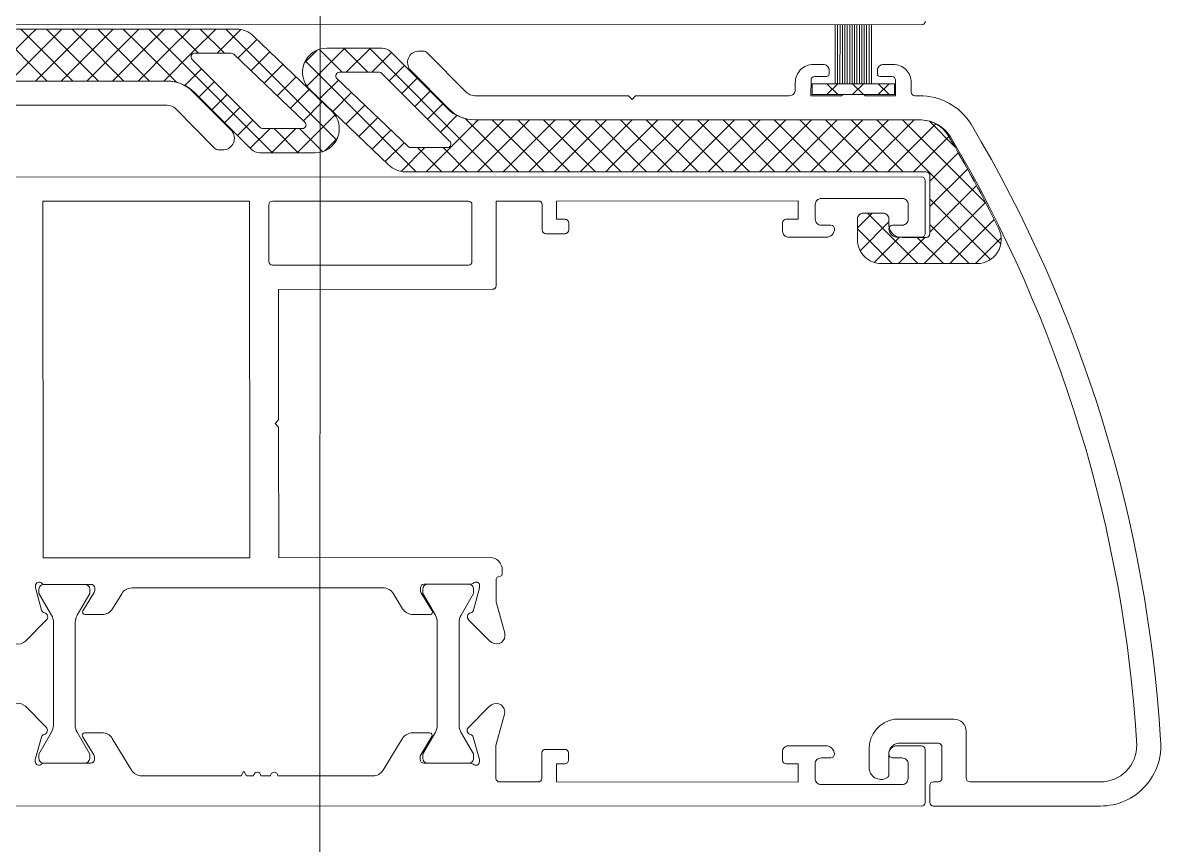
# Model space of a CAD drawing. Header units: centimetres. Extents: x 118932 to 154602, y -32682 to -23521.
# Drawn here: x 140044.54 to 140053.97, y -29468.64 to -29461.84 of the extents above; entities that cross this region are included whole.
import ezdxf

# ---------------------------------------------------------------- set-up
doc = ezdxf.new("R2010")
doc.units = ezdxf.units.CM
doc.header["$LTSCALE"] = 50
doc.header["$MEASUREMENT"] = 0
doc.layers.add('GEN_02_TF_Pencere', color=7, linetype='Continuous', lineweight=9, true_color=0x6093ac)
doc.layers.add('GEN_05_ML_Alçıpan_giydirme', color=7, linetype='Continuous', lineweight=18, true_color=0x7ebab5)

# ---------------------------------------------------------------- blocks, each defined once
blk = doc.blocks.new('P9_')
at = {"layer": 'GEN_02_TF_Pencere'}
for p, q in [((162728.8111, -20430.8, 0), (162728.8295, -20372.4771, 0)), ((162733.0783, -20411.2596, 0), (162733.0785, -20410.7719, 0)), ((162733.0983, -20411.2596, 0), (162733.0985, -20410.7719, 0)), ((162733.1183, -20411.2596, 0), (162733.1185, -20410.7719, 0)), ((162733.1383, -20411.2596, 0), (162733.1385, -20410.7719, 0)), ((162733.1583, -20411.2596, 0), (162733.1585, -20410.7719, 0)), ((162733.1783, -20411.2597, 0), (162733.1785, -20410.7719, 0)), ((162733.1983, -20411.2597, 0), (162733.1985, -20410.7719, 0)), ((162733.2183, -20411.2597, 0), (162733.2185, -20410.7719, 0)), ((162733.2383, -20411.2597, 0), (162733.2385, -20410.7719, 0)), ((162733.2583, -20411.2597, 0), (162733.2585, -20410.7719, 0)), ((162733.2783, -20411.2597, 0), (162733.2785, -20410.7719, 0)), ((162733.2983, -20411.2597, 0), (162733.2985, -20410.7719, 0)), ((162733.3183, -20411.2597, 0), (162733.3185, -20410.7719, 0)), ((162733.3383, -20411.2597, 0), (162733.3385, -20410.772, 0)), ((162733.3583, -20411.2597, 0), (162733.3585, -20410.772, 0)), ((162733.3783, -20411.2597, 0), (162733.3785, -20410.772, 0)), ((162733.5683, -20411.2598, 0), (162732.8883, -20411.2596, 0)), ((162732.8883, -20411.2596, 0), (162732.8883, -20411.3496, 0)), ((162733.1005, -20411.2596, 0), (162733.0104, -20411.3496, 0)), ((162733.1004, -20411.3496, 0), (162733.0105, -20411.2596, 0)), ((162733.3126, -20411.3497, 0), (162733.2226, -20411.2597, 0)), ((162733.3126, -20411.2597, 0), (162733.2226, -20411.3497, 0)), ((162733.5247, -20411.3498, 0), (162733.4347, -20411.2597, 0)), ((162733.5247, -20411.2598, 0), (162733.4347, -20411.3497, 0)), ((162733.5683, -20411.3498, 0), (162733.5683, -20411.2598, 0)), ((162733.5683, -20411.2598, 0), (162733.5683, -20411.2598, 0)), ((162732.889, -20411.3503, 0), (162732.8876, -20411.3489, 0)), ((162732.8883, -20411.3496, 0), (162733.5683, -20411.3498, 0)), ((162725.8534, -20412.0317, 0), (162733.7934, -20412.0296, 0)), ((162733.8234, -20412.0596, 0), (162733.8235, -20412.4996, 0)), ((162728.2334, -20412.231, 0), (162726.5234, -20412.2315, 0)), ((162726.5234, -20412.2315, 0), (162726.5242, -20415.1819, 0)), ((162728.2342, -20415.1815, 0), (162728.2334, -20412.231, 0)), ((162728.2334, -20412.231, 0), (162728.2334, -20412.231, 0)), ((162728.3934, -20412.261, 0), (162728.3935, -20412.7314, 0)), ((162730.0434, -20412.2306, 0), (162728.4234, -20412.231, 0)), ((162730.0735, -20412.731, 0), (162730.0734, -20412.2606, 0)), ((162730.6234, -20412.2304, 0), (162730.2734, -20412.2305, 0)), ((162730.2734, -20412.2305, 0), (162730.2736, -20412.9309, 0)), ((162730.6535, -20412.4704, 0), (162730.6534, -20412.2604, 0)), ((162732.7734, -20412.2299, 0), (162730.7734, -20412.2304, 0)), ((162730.7734, -20412.2304, 0), (162730.7734, -20412.3804, 0)), ((162732.7734, -20412.3799, 0), (162732.7734, -20412.2299, 0)), ((162732.9134, -20412.2598, 0), (162732.9134, -20412.3798, 0)), ((162733.6334, -20412.2097, 0), (162732.9634, -20412.2098, 0)), ((162733.6834, -20412.3796, 0), (162733.6834, -20412.2596, 0)), ((162730.7734, -20412.3804, 0), (162730.8434, -20412.3804, 0)), ((162730.8735, -20412.4104, 0), (162730.8735, -20412.4704, 0)), ((162732.6435, -20412.4799, 0), (162732.6435, -20412.4099, 0)), ((162732.6734, -20412.3799, 0), (162732.7734, -20412.3799, 0)), ((162732.9635, -20412.4298, 0), (162733.0435, -20412.4298, 0)), ((162733.5535, -20412.4297, 0), (162733.6335, -20412.4297, 0)), ((162730.8435, -20412.5004, 0), (162730.6835, -20412.5004, 0)), ((162733.0035, -20412.5298, 0), (162732.6935, -20412.5299, 0)), ((162733.7935, -20412.5296, 0), (162733.5935, -20412.5297, 0)), ((162728.4023, -20412.7526, 0), (162728.4023, -20412.7526, 0)), ((162728.4235, -20412.7614, 0), (162730.0435, -20412.761, 0)), ((162730.2436, -20412.9609, 0), (162728.4736, -20412.9614, 0)), ((162728.4736, -20412.9614, 0), (162728.4739, -20414.0414, 0)), ((162728.4739, -20414.0414, 0), (162728.4439, -20414.0714, 0)), ((162728.4439, -20414.0714, 0), (162728.4739, -20414.1014, 0)), ((162728.4739, -20414.1014, 0), (162728.4742, -20415.1814, 0)), ((162726.5242, -20415.1819, 0), (162728.2342, -20415.1815, 0)), ((162728.4742, -20415.1814, 0), (162730.2238, -20415.181, 0)), ((162730.2742, -20415.3597, 0), (162730.2743, -20415.5463, 0)), ((162730.309, -20415.335, 0), (162730.289, -20415.3404, 0)), ((162730.3238, -20415.2809, 0), (162730.3238, -20415.3157, 0)), ((162726.4617, -20415.4138, 0), (162726.4617, -20415.4319, 0)), ((162726.4617, -20415.4319, 0), (162726.5128, -20415.6161, 0)), ((162726.4907, -20415.4778, 0), (162726.4907, -20415.4418, 0)), ((162726.5307, -20415.4018, 0), (162726.8707, -20415.4019, 0)), ((162726.9217, -20415.4018, 0), (162726.5347, -20415.4019, 0)), ((162726.9107, -20415.4419, 0), (162726.9107, -20415.478, 0)), ((162726.9518, -20415.4534, 0), (162726.9517, -20415.4318, 0)), ((162728.4312, -20415.4314, 0), (162727.2605, -20415.4317, 0)), ((162729.338, -20415.4312, 0), (162728.4312, -20415.4314, 0)), ((162729.6467, -20415.4311, 0), (162729.6467, -20415.4527, 0)), ((162729.6667, -20415.4409, 0), (162729.6667, -20415.477, 0)), ((162730.0637, -20415.401, 0), (162729.6767, -20415.4011, 0)), ((162730.0467, -20415.401, 0), (162729.7067, -20415.4009, 0)), ((162730.0857, -20415.6152, 0), (162730.1367, -20415.431, 0)), ((162730.0867, -20415.4771, 0), (162730.0867, -20415.441, 0)), ((162730.1367, -20415.431, 0), (162730.1367, -20415.4128, 0)), ((162726.5946, -20415.6579, 0), (162726.4907, -20415.4778, 0)), ((162726.9107, -20415.478, 0), (162726.8067, -20415.6579, 0)), ((162726.8544, -20415.6214, 0), (162726.9474, -20415.469, 0)), ((162727.1751, -20415.4796, 0), (162727.0994, -20415.6039, 0)), ((162729.4992, -20415.6032, 0), (162729.4233, -20415.4791, 0)), ((162729.6511, -20415.4683, 0), (162729.7442, -20415.6207, 0)), ((162729.6667, -20415.477, 0), (162729.7705, -20415.657, 0)), ((162729.9827, -20415.6571, 0), (162730.0867, -20415.4771, 0)), ((162730.2743, -20415.5463, 0), (162730.3441, -20415.8071, 0)), ((162727.014, -20415.6518, 0), (162726.8715, -20415.6518, 0)), ((162729.7271, -20415.6511, 0), (162729.5846, -20415.6511, 0)), ((162726.5514, -20415.698, 0), (162726.3803, -20415.871, 0)), ((162726.6103, -20416.5657, 0), (162726.6106, -20415.7179, 0)), ((162726.7906, -20415.7179, 0), (162726.7903, -20416.5658, 0)), ((162726.7906, -20415.7179, 0), (162726.7906, -20415.7179, 0)), ((162729.7866, -20415.717, 0), (162729.7863, -20416.5649, 0)), ((162729.7866, -20415.717, 0), (162729.7866, -20415.717, 0)), ((162729.9663, -20416.5649, 0), (162729.9666, -20415.7171, 0)), ((162730.2184, -20415.87, 0), (162730.0472, -20415.6971, 0)), ((162726.3803, -20415.871, 0), (162726.3623, -20415.8835, 0)), ((162730.2364, -20415.8825, 0), (162730.2184, -20415.87, 0)), ((162726.3601, -20416.3984, 0), (162726.3781, -20416.411, 0)), ((162730.2162, -20416.4122, 0), (162730.2341, -20416.3996, 0)), ((162726.3781, -20416.411, 0), (162726.5491, -20416.5839, 0)), ((162730.045, -20416.585, 0), (162730.2162, -20416.4122, 0)), ((162730.3419, -20416.4751, 0), (162730.272, -20416.7359, 0)), ((162726.5106, -20416.6659, 0), (162726.4595, -20416.85, 0)), ((162726.4903, -20416.8057, 0), (162726.5943, -20416.6257, 0)), ((162726.8064, -20416.6258, 0), (162726.9103, -20416.8058, 0)), ((162726.9451, -20416.813, 0), (162726.8521, -20416.6606, 0)), ((162726.8692, -20416.6302, 0), (162727.0118, -20416.6302, 0)), ((162727.0971, -20416.6781, 0), (162727.2557, -20416.9381, 0)), ((162729.3382, -20416.9388, 0), (162729.4969, -20416.6789, 0)), ((162729.5823, -20416.631, 0), (162729.7249, -20416.6311, 0)), ((162729.7419, -20416.6615, 0), (162729.6489, -20416.8138, 0)), ((162729.7702, -20416.6249, 0), (162729.6663, -20416.8048, 0)), ((162730.0863, -20416.805, 0), (162729.9824, -20416.6249, 0)), ((162730.1345, -20416.8512, 0), (162730.0835, -20416.667, 0)), ((162730.272, -20416.7359, 0), (162730.2719, -20417.007, 0)), ((162730.682, -20416.7671, 0), (162730.842, -20416.7672, 0)), ((162732.692, -20416.7378, 0), (162733.002, -20416.7378, 0)), ((162733.592, -20416.738, 0), (162733.792, -20416.7381, 0)), ((162733.822, -20416.7681, 0), (162733.8219, -20417.2081, 0)), ((162726.4595, -20416.85, 0), (162726.4595, -20416.8682, 0)), ((162726.4903, -20416.8418, 0), (162726.4903, -20416.8057, 0)), ((162726.5325, -20416.8801, 0), (162726.9195, -20416.8802, 0)), ((162726.9103, -20416.8058, 0), (162726.9103, -20416.8419, 0)), ((162726.9495, -20416.8502, 0), (162726.9495, -20416.8286, 0)), ((162729.6445, -20416.8295, 0), (162729.6445, -20416.851, 0)), ((162729.6663, -20416.8048, 0), (162729.6662, -20416.8409, 0)), ((162730.0862, -20416.841, 0), (162730.0863, -20416.805, 0)), ((162730.1345, -20416.8694, 0), (162730.1345, -20416.8512, 0)), ((162730.6519, -20417.0071, 0), (162730.652, -20416.7971, 0)), ((162730.872, -20416.7972, 0), (162730.872, -20416.8572, 0)), ((162732.642, -20416.8577, 0), (162732.642, -20416.7877, 0)), ((162733.042, -20416.8379, 0), (162732.962, -20416.8378, 0)), ((162733.632, -20416.838, 0), (162733.552, -20416.838, 0)), ((162726.8702, -20416.8819, 0), (162726.5302, -20416.8818, 0)), ((162728.165, -20416.9863, 0), (162728.1869, -20416.9483, 0)), ((162728.1869, -20416.9483, 0), (162728.2089, -20416.9863, 0)), ((162729.6745, -20416.881, 0), (162730.0614, -20416.8812, 0)), ((162729.7062, -20416.8809, 0), (162730.0462, -20416.881, 0)), ((162730.772, -20416.8871, 0), (162730.7719, -20417.0371, 0)), ((162730.842, -20416.8872, 0), (162730.772, -20416.8871, 0)), ((162732.772, -20416.8878, 0), (162732.672, -20416.8877, 0)), ((162732.7719, -20417.0378, 0), (162732.772, -20416.8878, 0)), ((162732.912, -20416.8878, 0), (162732.9119, -20417.0078, 0)), ((162733.6819, -20417.0081, 0), (162733.682, -20416.8881, 0)), ((162727.3411, -20416.9861, 0), (162728.165, -20416.9863, 0)), ((162728.2089, -20416.9863, 0), (162728.2669, -20416.9864, 0)), ((162728.3269, -20416.9864, 0), (162728.4069, -20416.9864, 0)), ((162728.4669, -20416.9864, 0), (162729.2528, -20416.9867, 0)), ((162730.3019, -20417.037, 0), (162730.6219, -20417.0371, 0)), ((162730.7719, -20417.0371, 0), (162732.7719, -20417.0378, 0)), ((162732.9619, -20417.0578, 0), (162733.6319, -20417.058, 0)), ((162733.7919, -20417.2381, 0), (162723.8519, -20417.235, 0)), ((162733.7919, -20417.2381, 0), (162733.7919, -20417.2381, 0))]:
    blk.add_line(p, q, dxfattribs=at)
at = {"layer": 'GEN_02_TF_Pencere', "extrusion": (0, 0, -1)}
for p, q in [((162728.1239, -20410.808, 0), (162723.815, -20410.8066, 0)), ((162723.8542, -20410.769, 0), (162733.7942, -20410.7721, 0)), ((162726.5578, -20411.2375, 0), (162726.146, -20410.8254, 0)), ((162726.3822, -20410.8496, 0), (162726.3401, -20410.8074, 0)), ((162726.4217, -20410.8536, 0), (162726.4678, -20410.8075, 0)), ((162726.6184, -20410.8737, 0), (162726.5523, -20410.8075, 0)), ((162726.6142, -20410.8733, 0), (162726.68, -20410.8075, 0)), ((162726.8547, -20410.8979, 0), (162726.7644, -20410.8076, 0)), ((162726.8067, -20410.893, 0), (162726.8921, -20410.8076, 0)), ((162727.0909, -20410.9221, 0), (162726.9765, -20410.8076, 0)), ((162726.9991, -20410.9127, 0), (162727.1042, -20410.8077, 0)), ((162727.3271, -20410.9462, 0), (162727.1886, -20410.8077, 0)), ((162727.1916, -20410.9324, 0), (162727.3163, -20410.8077, 0)), ((162727.3841, -20410.9521, 0), (162727.5285, -20410.8078, 0)), ((162727.5633, -20410.9704, 0), (162727.4008, -20410.8078, 0)), ((162727.5766, -20410.9718, 0), (162727.7406, -20410.8079, 0)), ((162727.7995, -20410.9946, 0), (162727.6129, -20410.8078, 0)), ((162727.7691, -20410.9915, 0), (162727.9527, -20410.8079, 0)), ((162728.025, -20411.008, 0), (162727.825, -20410.8079, 0)), ((162727.9648, -20411.008, 0), (162728.1613, -20410.8116, 0)), ((162728.953, -20411.7244, 0), (162728.0372, -20410.808, 0)), ((162728.1239, -20410.808, 0), (162728.1239, -20410.808, 0)), ((162726.0377, -20411.2373, 0), (162726.4217, -20410.8536, 0)), ((162726.2499, -20411.2374, 0), (162726.6142, -20410.8733, 0)), ((162726.7699, -20411.2375, 0), (162726.3822, -20410.8496, 0)), ((162726.462, -20411.2374, 0), (162726.8067, -20410.893, 0)), ((162726.9821, -20411.2376, 0), (162726.6184, -20410.8737, 0)), ((162726.6741, -20411.2375, 0), (162726.9991, -20410.9127, 0)), ((162727.1942, -20411.2377, 0), (162726.8547, -20410.8979, 0)), ((162726.8863, -20411.2376, 0), (162727.1916, -20410.9324, 0)), ((162727.4063, -20411.2377, 0), (162727.0909, -20410.9221, 0)), ((162728.1361, -20411.0488, 0), (162728.2925, -20410.8926, 0)), ((162728.9142, -20411.4864, 0), (162728.2653, -20410.8666, 0)), ((162727.0984, -20411.2376, 0), (162727.3841, -20410.9521, 0)), ((162727.3105, -20411.2377, 0), (162727.5766, -20410.9718, 0)), ((162727.6278, -20411.2471, 0), (162727.3271, -20410.9462, 0)), ((162727.5227, -20411.2378, 0), (162727.7691, -20410.9915, 0)), ((162728.4233, -20411.8309, 0), (162727.5633, -20410.9704, 0)), ((162727.7786, -20411.0079, 0), (162728.0814, -20411.008, 0)), ((162727.7786, -20411.0079, 0), (162727.7786, -20411.0079, 0)), ((162727.8128, -20411.0079, 0), (162727.7995, -20410.9946, 0)), ((162728.102, -20411.0162, 0), (162728.6911, -20411.5792, 0)), ((162728.2446, -20411.1525, 0), (162728.401, -20410.9962, 0)), ((162728.7926, -20410.9816, 0), (162728.6878, -20411.0863, 0)), ((162729.021, -20410.9654, 0), (162728.7071, -20411.2792, 0)), ((162728.8099, -20410.9751, 0), (162729.0001, -20411.1654, 0)), ((162729.3299, -20410.9655, 0), (162728.8716, -20410.9654, 0)), ((162729.0122, -20410.9654, 0), (162729.2122, -20411.1655, 0)), ((162729.2331, -20410.9655, 0), (162729.0331, -20411.1654, 0)), ((162729.2244, -20410.9655, 0), (162730.0843, -20411.826, 0)), ((162729.4083, -20411.0025, 0), (162729.2452, -20411.1655, 0)), ((162729.8703, -20411.4648, 0), (162729.4006, -20410.9948, 0)), ((162729.6261, -20410.9898, 0), (162729.6685, -20410.9898, 0)), ((162729.7039, -20411.0044, 0), (162730.0258, -20411.3293, 0)), ((162728.32, -20411.6221, 0), (162727.7574, -20411.0591, 0)), ((162728.3531, -20411.2561, 0), (162728.5095, -20411.0998, 0)), ((162728.6947, -20411.0721, 0), (162729.6105, -20411.9884, 0)), ((162729.5143, -20411.1086, 0), (162729.388, -20411.2348, 0)), ((162732.8984, -20411.0995, 0), (162732.9784, -20411.0995, 0)), ((162733.4784, -20411.0997, 0), (162733.5584, -20411.0997, 0)), ((162727.6987, -20411.2739, 0), (162727.8355, -20411.1372, 0)), ((162728.4615, -20411.3598, 0), (162728.618, -20411.2035, 0)), ((162729.5456, -20411.7802, 0), (162728.9565, -20411.2172, 0)), ((162728.9772, -20411.1654, 0), (162729.3064, -20411.1655, 0)), ((162729.3276, -20411.1743, 0), (162729.8903, -20411.7373, 0)), ((162729.6204, -20411.2147, 0), (162729.4941, -20411.3409, 0)), ((162729.8843, -20411.4707, 0), (162729.5624, -20411.1458, 0)), ((162733.0084, -20411.1995, 0), (162732.9084, -20411.1995, 0)), ((162733.0284, -20411.1495, 0), (162733.0284, -20411.1795, 0)), ((162733.4284, -20411.1797, 0), (162733.4284, -20411.1497, 0)), ((162733.5484, -20411.1997, 0), (162733.4484, -20411.1997, 0)), ((162723.8553, -20411.2366, 0), (162727.5512, -20411.2378, 0)), ((162723.8555, -20411.2366, 0), (162727.5511, -20411.2378, 0)), ((162727.8152, -20411.3695, 0), (162727.9415, -20411.2433, 0)), ((162728.57, -20411.4635, 0), (162728.7265, -20411.3071, 0)), ((162728.7334, -20411.31, 0), (162729.3824, -20411.9298, 0)), ((162728.9692, -20411.2293, 0), (162728.8127, -20411.3857, 0)), ((162732.7483, -20411.3095, 0), (162732.7484, -20411.2495, 0)), ((162732.8784, -20411.2295, 0), (162732.8783, -20411.3595, 0)), ((162733.5783, -20411.3597, 0), (162733.5784, -20411.2297, 0)), ((162733.7083, -20411.2498, 0), (162733.7083, -20411.3298, 0)), ((162727.7633, -20411.3257, 0), (162728.0852, -20411.6506, 0)), ((162727.7773, -20411.3316, 0), (162728.247, -20411.8016, 0)), ((162727.9213, -20411.4756, 0), (162728.0475, -20411.3494, 0)), ((162728.6785, -20411.5671, 0), (162728.835, -20411.4107, 0)), ((162729.0776, -20411.3329, 0), (162728.9212, -20411.4893, 0)), ((162729.7264, -20411.3208, 0), (162729.6001, -20411.447, 0)), ((162730.0965, -20411.3586, 0), (162731.3674, -20411.359, 0)), ((162731.3674, -20411.359, 0), (162731.3974, -20411.3891, 0)), ((162731.3974, -20411.3891, 0), (162731.4274, -20411.3591, 0)), ((162731.4274, -20411.3591, 0), (162732.6983, -20411.3595, 0)), ((162732.8783, -20411.3595, 0), (162733.131, -20411.3596, 0)), ((162733.1483, -20411.3496, 0), (162733.3083, -20411.3497, 0)), ((162733.3256, -20411.3597, 0), (162733.5783, -20411.3597, 0)), ((162733.7383, -20411.3598, 0), (162733.7727, -20411.3598, 0)), ((162727.5512, -20411.4378, 0), (162726.2802, -20411.4374, 0)), ((162727.9438, -20411.792, 0), (162727.6219, -20411.4671, 0)), ((162728.0273, -20411.5817, 0), (162728.1536, -20411.4555, 0)), ((162729.1861, -20411.4366, 0), (162729.0297, -20411.593, 0)), ((162729.8324, -20411.4269, 0), (162729.7062, -20411.5531, 0)), ((162728.1333, -20411.6878, 0), (162728.2596, -20411.5616, 0)), ((162728.6267, -20411.831, 0), (162728.9406, -20411.5173, 0)), ((162729.2946, -20411.5403, 0), (162729.1382, -20411.6966, 0)), ((162729.949, -20411.5225, 0), (162729.8122, -20411.6592, 0)), ((162730.125, -20411.5587, 0), (162729.8785, -20411.8049, 0)), ((162730.0198, -20411.5493, 0), (162730.3205, -20411.8502, 0)), ((162730.3371, -20411.5587, 0), (162730.071, -20411.8246, 0)), ((162733.7923, -20411.5598, 0), (162730.0964, -20411.5586, 0)), ((162733.7922, -20411.5598, 0), (162730.0966, -20411.5586, 0)), ((162730.2413, -20411.5587, 0), (162730.5568, -20411.8743, 0)), ((162730.5493, -20411.5588, 0), (162730.2635, -20411.8443, 0)), ((162730.4534, -20411.5588, 0), (162730.793, -20411.8985, 0)), ((162730.7614, -20411.5589, 0), (162730.456, -20411.864, 0)), ((162730.9735, -20411.5589, 0), (162730.6485, -20411.8837, 0)), ((162730.6656, -20411.5588, 0), (162731.0292, -20411.9227, 0)), ((162731.1857, -20411.559, 0), (162730.841, -20411.9034, 0)), ((162730.8777, -20411.5589, 0), (162731.2654, -20411.9469, 0)), ((162731.3978, -20411.5591, 0), (162731.0335, -20411.9231, 0)), ((162731.0898, -20411.559, 0), (162731.5017, -20411.971, 0)), ((162731.6099, -20411.5591, 0), (162731.226, -20411.9428, 0)), ((162731.302, -20411.559, 0), (162731.7318, -20411.9891, 0)), ((162731.8221, -20411.5592, 0), (162731.4185, -20411.9625, 0)), ((162731.5141, -20411.5591, 0), (162731.9439, -20411.9892, 0)), ((162732.0342, -20411.5593, 0), (162731.611, -20411.9822, 0)), ((162731.7262, -20411.5592, 0), (162732.1561, -20411.9892, 0)), ((162732.2463, -20411.5593, 0), (162731.8162, -20411.9891, 0)), ((162731.9384, -20411.5592, 0), (162732.3682, -20411.9893, 0)), ((162732.4584, -20411.5594, 0), (162732.0284, -20411.9892, 0)), ((162732.1505, -20411.5593, 0), (162732.5803, -20411.9894, 0)), ((162732.6706, -20411.5595, 0), (162732.2405, -20411.9893, 0)), ((162732.3626, -20411.5594, 0), (162732.7925, -20411.9894, 0)), ((162732.8827, -20411.5595, 0), (162732.4526, -20411.9893, 0)), ((162732.5748, -20411.5594, 0), (162733.0046, -20411.9895, 0)), ((162733.0948, -20411.5596, 0), (162732.6648, -20411.9894, 0)), ((162732.7869, -20411.5595, 0), (162733.2167, -20411.9896, 0)), ((162733.307, -20411.5597, 0), (162732.8769, -20411.9895, 0)), ((162732.999, -20411.5596, 0), (162733.4289, -20411.9896, 0)), ((162733.5191, -20411.5597, 0), (162733.089, -20411.9895, 0)), ((162733.2112, -20411.5596, 0), (162733.641, -20411.9897, 0)), ((162733.7312, -20411.5598, 0), (162733.3012, -20411.9896, 0)), ((162733.4233, -20411.5597, 0), (162734.4487, -20412.5857, 0)), ((162733.9115, -20411.5917, 0), (162733.5133, -20411.9897, 0)), ((162733.6354, -20411.5598, 0), (162734.3269, -20412.2517, 0)), ((162733.8577, -20411.5699, 0), (162734.0689, -20411.7813, 0)), ((162734.2025, -20411.5946, 0), (162734.2025, -20411.5946, 0)), ((162728.2394, -20411.7939, 0), (162728.4025, -20411.6309, 0)), ((162728.6705, -20411.631, 0), (162728.3413, -20411.6309, 0)), ((162728.4145, -20411.8309, 0), (162728.6146, -20411.631, 0)), ((162728.6354, -20411.831, 0), (162728.4355, -20411.6309, 0)), ((162728.8378, -20411.8213, 0), (162728.6476, -20411.631, 0)), ((162729.4031, -20411.6439, 0), (162729.2467, -20411.8002, 0)), ((162728.8551, -20411.8148, 0), (162728.9598, -20411.7101, 0)), ((162729.5115, -20411.7476, 0), (162729.3552, -20411.9038, 0)), ((162729.6828, -20411.7885, 0), (162729.4863, -20411.9849, 0)), ((162729.869, -20411.7885, 0), (162729.5663, -20411.7884, 0)), ((162729.6227, -20411.7884, 0), (162729.8226, -20411.9885, 0)), ((162729.8348, -20411.7885, 0), (162729.8481, -20411.8018, 0)), ((162729.869, -20411.7885, 0), (162729.869, -20411.7885, 0)), ((162734.0191, -20411.6963, 0), (162733.7254, -20411.9897, 0)), ((162728.0216, -20411.8067, 0), (162727.9791, -20411.8066, 0)), ((162728.3177, -20411.8309, 0), (162728.776, -20411.831, 0)), ((162729.8785, -20411.8049, 0), (162729.6949, -20411.9885, 0)), ((162729.8481, -20411.8018, 0), (162730.0347, -20411.9886, 0)), ((162730.071, -20411.8246, 0), (162729.907, -20411.9885, 0)), ((162730.0843, -20411.826, 0), (162730.2469, -20411.9886, 0)), ((162730.2635, -20411.8443, 0), (162730.1192, -20411.9886, 0)), ((162730.3205, -20411.8502, 0), (162730.459, -20411.9887, 0)), ((162730.456, -20411.864, 0), (162730.3313, -20411.9887, 0)), ((162730.6485, -20411.8837, 0), (162730.5434, -20411.9887, 0)), ((162730.5568, -20411.8743, 0), (162730.6711, -20411.9888, 0)), ((162734.0972, -20411.8303, 0), (162733.8626, -20412.0647, 0)), ((162730.841, -20411.9034, 0), (162730.7556, -20411.9888, 0)), ((162730.793, -20411.8985, 0), (162730.8833, -20411.9888, 0)), ((162731.0335, -20411.9231, 0), (162730.9677, -20411.9889, 0)), ((162731.0292, -20411.9227, 0), (162731.0954, -20411.9889, 0)), ((162731.226, -20411.9428, 0), (162731.1798, -20411.9889, 0)), ((162731.2654, -20411.9469, 0), (162731.3075, -20411.989, 0)), ((162731.4185, -20411.9625, 0), (162731.392, -20411.989, 0)), ((162731.5017, -20411.971, 0), (162731.5197, -20411.989, 0)), ((162734.1737, -20411.9659, 0), (162733.8625, -20412.2768, 0)), ((162729.5238, -20411.9884, 0), (162733.8326, -20411.9898, 0)), ((162729.5238, -20411.9884, 0), (162729.5238, -20411.9884, 0)), ((162731.611, -20411.9822, 0), (162731.6041, -20411.9891, 0)), ((162733.8626, -20412.0198, 0), (162733.8625, -20412.4998, 0)), ((162734.2486, -20412.1031, 0), (162733.8625, -20412.489, 0)), ((162734.3219, -20412.2419, 0), (162733.8158, -20412.7476, 0)), ((162733.8626, -20412.2114, 0), (162734.3643, -20412.7135, 0)), ((162733.3853, -20412.3296, 0), (162733.2625, -20412.4524, 0)), ((162733.4737, -20412.3297, 0), (162733.3125, -20412.3296, 0)), ((162733.3445, -20412.3296, 0), (162733.7622, -20412.7476, 0)), ((162733.2625, -20412.3796, 0), (162733.2625, -20412.5475, 0)), ((162733.5237, -20412.4034, 0), (162733.2857, -20412.6412, 0)), ((162733.5237, -20412.4397, 0), (162733.5237, -20412.3797, 0)), ((162733.8625, -20412.4236, 0), (162734.1865, -20412.7478, 0)), ((162734.3935, -20412.3824, 0), (162734.028, -20412.7477, 0)), ((162733.2625, -20412.4598, 0), (162733.5501, -20412.7476, 0)), ((162733.6094, -20412.5298, 0), (162733.4012, -20412.7379, 0)), ((162733.8202, -20412.5312, 0), (162733.6037, -20412.7476, 0)), ((162733.8325, -20412.5312, 0), (162733.6325, -20412.5311, 0)), ((162733.758, -20412.5312, 0), (162733.9743, -20412.7477, 0)), ((162734.4519, -20412.5361, 0), (162734.2401, -20412.7478, 0)), ((162733.4624, -20412.7475, 0), (162734.2522, -20412.7478, 0)), ((162733.569, -20416.5168, 0), (162734.0623, -20416.517, 0)), ((162734.1622, -20416.617, 0), (162734.1621, -20417.0061, 0)), ((162733.3585, -20416.9158, 0), (162733.3585, -20416.7665, 0)), ((162733.9322, -20416.7169, 0), (162733.5972, -20416.7168, 0)), ((162733.9621, -20417.006, 0), (162733.9622, -20416.7469, 0)), ((162733.5222, -20416.8059, 0), (162733.5221, -20416.9773, 0)), ((162733.862, -20417.206, 0), (162733.8621, -20417.066, 0)), ((162733.8921, -20417.036, 0), (162733.9321, -20417.036, 0)), ((162734.1921, -20417.0361, 0), (162735.273, -20417.0364, 0)), ((162735.2729, -20417.2364, 0), (162733.892, -20417.236, 0))]:
    blk.add_line(p, q, dxfattribs=at)
for centre, radius, start, end in [((-162733.7942, -20410.7421, 0), 0.03, 180.01809, 270.01817), ((-162728.1238, -20411.008, 0), 0.2, 90.0174, 135.02018), ((-162727.7786, -20411.0379, 0), 0.03, 315.01708, 90.01809), ((-162728.0814, -20411.038, 0), 0.03, 90.01808, 133.50323), ((-162728.8715, -20411.1654, 0), 0.2, 313.68242, 90.01815), ((-162729.3299, -20411.0655, 0), 0.1, 90.01809, 135.01713), ((-162729.6355, -20411.0846, 0), 0.0953, 320.06431, 84.34235), ((-162729.6685, -20411.0398, 0), 0.05, 90.01824, 135.01816), ((-162732.8984, -20411.2495, 0), 0.15, 0.01808, 90.01817), ((-162732.9784, -20411.1495, 0), 0.05, 90.01808, 180.01817), ((-162733.4784, -20411.1497, 0), 0.05, 0.01808, 90.01817), ((-162733.5583, -20411.2497, 0), 0.15, 90.01808, 180.01817), ((-162728.9772, -20411.1954, 0), 0.03, 313.5031, 90.01811), ((-162729.3064, -20411.1955, 0), 0.03, 90.01808, 135.01712), ((-162732.9084, -20411.2295, 0), 0.03, 0.01808, 90.01817), ((-162733.0084, -20411.1795, 0), 0.02, 180.01808, 270.01817), ((-162733.4484, -20411.1797, 0), 0.02, 270.01808, 0.01817), ((-162733.5484, -20411.2297, 0), 0.03, 90.01809, 180.01817), ((-162727.551, -20411.5578, 0), 0.32, 90.01814, 135.01806), ((-162727.5511, -20411.5378, 0), 0.3, 90.01817, 135.01809), ((-162732.6983, -20411.3095, 0), 0.05, 180.01808, 270.01817), ((-162730.0965, -20411.2586, 0), 0.1, 270.01815, 315.01807), ((-162733.1483, -20411.3696, 0), 0.02, 30.01813, 90.01809), ((-162733.3083, -20411.3697, 0), 0.02, 90.01816, 150.01812), ((-162733.7383, -20411.3298, 0), 0.03, 270.01809, 0.01817), ((-162733.7837, -20411.8505, 0), 0.4908, 88.71972, 148.57254), ((-162727.5511, -20411.5378, 0), 0.1, 90.01815, 135.01807), ((-162728.7761, -20411.631, 0), 0.2, 133.68242, 270.01815), ((-162730.0967, -20411.2386, 0), 0.32, 270.01814, 315.01806), ((-162730.0965, -20411.2586, 0), 0.3, 270.01817, 315.01809), ((-162728.6705, -20411.601, 0), 0.03, 133.5031, 270.01811), ((-162733.7838, -20411.8305, 0), 0.2708, 91.76601, 148.31654), ((-162733.7837, -20411.8505, 0), 0.2908, 91.70487, 148.3515), ((-162724.4428, -20417.3877, 0), 11.3496, 149.30775, 176.4678), ((-162728.0122, -20411.7118, 0), 0.0953, 140.06431, 264.34235), ((-162728.3413, -20411.6009, 0), 0.03, 270.01808, 315.01712), ((-162724.4432, -20417.3676, 0), 11.1293, 149.316, 153.83239), ((-162729.5663, -20411.7584, 0), 0.03, 270.01808, 313.50323), ((-162729.869, -20411.7585, 0), 0.03, 135.01708, 270.01809), ((-162724.4428, -20417.3877, 0), 11.1496, 149.31519, 176.62957), ((-162727.9791, -20411.7566, 0), 0.05, 270.01824, 315.01816), ((-162728.3178, -20411.7309, 0), 0.1, 270.01809, 315.01713), ((-162729.5238, -20411.7884, 0), 0.2, 270.0174, 315.02018), ((-162733.8326, -20412.0198, 0), 0.03, 90.01808, 180.01817), ((-162733.3125, -20412.3796, 0), 0.05, 0.01808, 90.01817), ((-162733.4737, -20412.3797, 0), 0.05, 90.01808, 180.01817), ((-162733.6268, -20412.4274, 0), 0.1039, 266.89239, 353.22422), ((-162733.8312, -20412.5, 0), 0.0312, 179.64441, 267.74483), ((-162734.2523, -20412.5478, 0), 0.2, 153.83236, 270.0181), ((-162733.4625, -20412.5475, 0), 0.2, 270.01808, 0.01817), ((-162733.6129, -20416.7673, 0), 0.2543, 0.17631, 80.05906), ((-162734.0622, -20416.617, 0), 0.1, 90.01808, 180.01817), ((-162735.2731, -20416.7364, 0), 0.5, 174.49686, 270.01811), ((-162733.6128, -20416.8061, 0), 0.0907, 0.17633, 80.05908), ((-162733.9322, -20416.7469, 0), 0.03, 90.01808, 180.01817), ((-162735.2731, -20416.7364, 0), 0.3, 179.1969, 270.01815), ((-162733.4585, -20416.9159, 0), 0.1, 241.28322, 0.04381), ((-162733.4921, -20416.9772, 0), 0.03, 180.01798, 241.30879), ((-162733.8921, -20417.066, 0), 0.03, 0.01808, 90.01817), ((-162733.9321, -20417.006, 0), 0.03, 180.01809, 270.01817), ((-162734.1921, -20417.0061, 0), 0.03, 270.01808, 0.01817), ((-162733.892, -20417.206, 0), 0.03, 270.01809, 0.01817)]:
    blk.add_arc(centre, radius, start, end, dxfattribs=at)
at = {"layer": 'GEN_02_TF_Pencere'}
for centre, radius, start, end in [((162733.7934, -20412.0596, 0), 0.03, 45.0148, 90.01472), ((162733.7934, -20412.0596, 0), 0.03, 0.01492, 45.01484), ((162728.4234, -20412.261, 0), 0.03, 90.01478, 180.01486), ((162730.0434, -20412.2606, 0), 0.03, 0.01468, 90.01477), ((162730.6234, -20412.2604, 0), 0.03, 0.01468, 90.01477), ((162732.9634, -20412.2598, 0), 0.05, 90.01472, 180.0148), ((162733.6334, -20412.2597, 0), 0.05, 0.01472, 90.0148), ((162730.8435, -20412.4104, 0), 0.03, 0.01468, 90.01477), ((162732.6735, -20412.4099, 0), 0.03, 90.01468, 180.01477), ((162732.9634, -20412.3798, 0), 0.05, 180.01472, 270.0148), ((162733.0435, -20412.4598, 0), 0.03, 0.01478, 90.01486), ((162733.5535, -20412.4597, 0), 0.03, 90.01478, 180.01486), ((162733.6334, -20412.3797, 0), 0.05, 270.01472, 0.0148), ((162730.6835, -20412.4704, 0), 0.03, 180.01478, 270.01486), ((162730.8435, -20412.4704, 0), 0.03, 270.01478, 0.01486), ((162732.6935, -20412.4799, 0), 0.05, 180.01472, 270.0148), ((162733.0035, -20412.4598, 0), 0.07, 270.01473, 0.01482), ((162733.5935, -20412.4597, 0), 0.07, 180.01469, 270.01478), ((162733.7935, -20412.4996, 0), 0.03, 270.01477, 0.01486), ((162728.4235, -20412.7314, 0), 0.03, 180.01469, 225.01461), ((162730.0435, -20412.731, 0), 0.03, 270.01478, 0.01486), ((162728.4235, -20412.7314, 0), 0.03, 225.01457, 270.01449), ((162730.2436, -20412.9309, 0), 0.03, 270.01497, 0.01486), ((162730.2238, -20415.2809, 0), 0.1, 0.01114, 90.02354), ((162730.2942, -20415.3597, 0), 0.02, 104.9634, 180.03485), ((162730.3038, -20415.3157, 0), 0.02, 285.01938, 359.99015), ((162726.4917, -20415.4138, 0), 0.03, 44.22708, 180.01469), ((162726.5307, -20415.4418, 0), 0.04, 89.98183, 179.98192), ((162726.5347, -20415.3719, 0), 0.03, 224.22697, 270.01472), ((162726.8707, -20415.4419, 0), 0.04, 359.98193, 89.98182), ((162726.9217, -20415.4318, 0), 0.03, 0.01468, 90.01477), ((162726.9218, -20415.4534, 0), 0.03, 328.61444, 0.01441), ((162727.2605, -20415.5317, 0), 0.1, 90.0147, 148.61479), ((162729.338, -20415.5312, 0), 0.1, 31.41469, 90.01478), ((162729.6767, -20415.4311, 0), 0.03, 90.01468, 180.01477), ((162729.6767, -20415.4527, 0), 0.03, 180.01501, 211.41499), ((162729.7067, -20415.4409, 0), 0.04, 89.98186, 179.98175), ((162730.0467, -20415.441, 0), 0.04, 359.98183, 89.98192), ((162730.0637, -20415.371, 0), 0.03, 270.01482, 315.80256), ((162730.1067, -20415.4128, 0), 0.03, 0.0148, 135.80241), ((162726.5419, -20415.6086, 0), 0.03, 194.40452, 257.74571), ((162726.5284, -20415.6719, 0), 0.0347, 311.36109, 78.21673), ((162726.8715, -20415.6318, 0), 0.02, 148.61487, 270.01486), ((162727.014, -20415.5518, 0), 0.1, 270.01472, 328.61481), ((162729.5845, -20415.5511, 0), 0.1, 211.41467, 270.01476), ((162729.7271, -20415.6311, 0), 0.02, 270.01471, 31.4147), ((162730.0702, -20415.671, 0), 0.0347, 101.8128, 228.66844), ((162730.0567, -20415.6077, 0), 0.03, 282.28377, 345.62496), ((162726.4906, -20415.7178, 0), 0.12, 359.98188, 29.98177), ((162726.9106, -20415.718, 0), 0.12, 149.98197, 179.98186), ((162729.6666, -20415.717, 0), 0.12, 359.98197, 29.98186), ((162730.0866, -20415.7171, 0), 0.12, 149.98197, 179.98186), ((162726.3222, -20415.8262, 0), 0.07, 165.03363, 305.01478), ((162730.2765, -20415.8252, 0), 0.07, 235.01473, 14.99588), ((162726.3199, -20416.4557, 0), 0.07, 54.98105, 194.96066), ((162730.2743, -20416.457, 0), 0.07, 344.97819, 125.00763), ((162726.5262, -20416.61, 0), 0.0347, 281.78883, 48.61743), ((162726.4903, -20416.5657, 0), 0.12, 329.98197, 359.98186), ((162726.9103, -20416.5658, 0), 0.12, 179.98186, 209.98197), ((162729.6663, -20416.5648, 0), 0.12, 329.98177, 359.98189), ((162730.0863, -20416.565, 0), 0.12, 179.98188, 209.98177), ((162730.0679, -20416.6111, 0), 0.0347, 131.34214, 258.17256), ((162726.5397, -20416.6734, 0), 0.03, 102.29966, 165.57636), ((162726.8692, -20416.6502, 0), 0.02, 89.96697, 211.39938), ((162727.0183, -20416.7186, 0), 0.0886, 27.17199, 94.19808), ((162729.5823, -20416.731, 0), 0.1, 89.9821, 148.57533), ((162729.7249, -20416.6511, 0), 0.02, 328.58193, 89.98192), ((162730.0544, -20416.6745, 0), 0.03, 14.38957, 77.70934), ((162730.682, -20416.7971, 0), 0.03, 89.98183, 179.98192), ((162730.842, -20416.7972, 0), 0.03, 359.98183, 89.98192), ((162732.692, -20416.7878, 0), 0.05, 89.98183, 179.98192), ((162733.002, -20416.8078, 0), 0.07, 359.98183, 89.98192), ((162733.592, -20416.808, 0), 0.07, 89.98183, 179.98192), ((162733.792, -20416.7681, 0), 0.03, 359.98183, 89.98192), ((162726.4895, -20416.8682, 0), 0.03, 179.98189, 315.76966), ((162726.5303, -20416.8418, 0), 0.04, 179.98183, 269.98192), ((162726.5325, -20416.9101, 0), 0.03, 89.99032, 135.74857), ((162726.8703, -20416.8419, 0), 0.04, 269.98193, 359.98182), ((162726.9196, -20416.8503, 0), 0.0299, 269.81692, 0.14682), ((162726.9195, -20416.8286, 0), 0.03, 359.98195, 31.38193), ((162729.6745, -20416.8295, 0), 0.03, 148.61197, 179.97484), ((162729.6745, -20416.851, 0), 0.03, 179.98183, 269.98192), ((162729.7062, -20416.8409, 0), 0.04, 179.98193, 269.98182), ((162730.0462, -20416.841, 0), 0.04, 269.98183, 359.98192), ((162730.1045, -20416.8693, 0), 0.03, 224.19608, 359.97816), ((162730.842, -20416.8572, 0), 0.03, 269.98183, 359.98191), ((162732.672, -20416.8577, 0), 0.03, 179.98183, 269.98192), ((162732.962, -20416.8878, 0), 0.05, 89.98183, 179.98192), ((162733.042, -20416.8079, 0), 0.03, 269.98183, 359.98191), ((162733.552, -20416.808, 0), 0.03, 179.98183, 269.98192), ((162733.632, -20416.888, 0), 0.05, 359.98183, 89.98192), ((162727.3411, -20416.8861, 0), 0.1, 211.3818, 269.98189), ((162728.2969, -20416.9864, 0), 0.03, 359.98187, 179.98187), ((162728.4369, -20416.9864, 0), 0.03, 359.98187, 179.98187), ((162729.2528, -20416.8867, 0), 0.1, 269.98185, 328.58194), ((162730.0614, -20416.9112, 0), 0.03, 44.19419, 89.98194), ((162730.3019, -20417.007, 0), 0.03, 179.98183, 269.98192), ((162730.6219, -20417.0071, 0), 0.03, 269.98183, 359.98191), ((162732.9619, -20417.0078, 0), 0.05, 179.98183, 269.98192), ((162733.6319, -20417.008, 0), 0.05, 269.98183, 359.98192), ((162733.7919, -20417.2081, 0), 0.03, 269.98183, 359.98192)]:
    blk.add_arc(centre, radius, start, end, dxfattribs=at)
blk = doc.blocks.new('DOGRAMA LEVEL 0 B BLOK')
at = {"layer": 'GEN_05_ML_Alçıpan_giydirme', "color": 1}
blk.add_blockref('P9_', (-162355.6205, 20294.999, 0), dxfattribs=at)

msp = doc.modelspace()

# ---------------------------------------------------------------- block references
msp.add_blockref('DOGRAMA LEVEL 0 B BLOK', (139673.8062, -29346.0794, 0))

doc.saveas('drawing.dxf')
